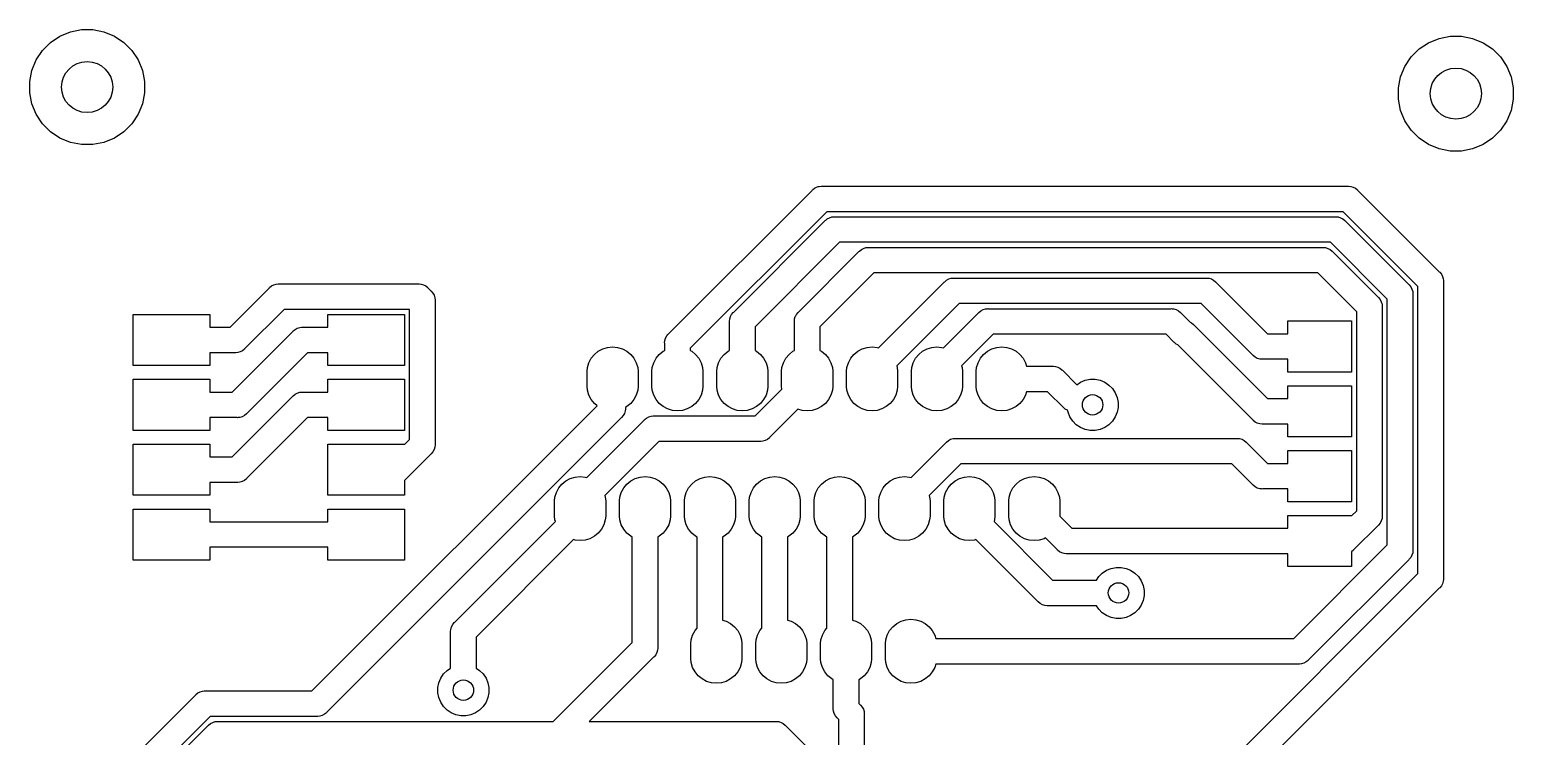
# Model space of a CAD drawing. Extents: x 80 to 139.2, y -92.2 to -19.8.
# Drawn here: x 81.1 to 139.2, y -47.5 to -19.8 of the extents above; entities that cross this region are included whole.
import ezdxf

# ---------------------------------------------------------------- set-up
doc = ezdxf.new("R2010")
doc.units = 0
doc.header["$MEASUREMENT"] = 0
doc.layers.add('BLACK', color=7, linetype='CONTINUOUS')

msp = doc.modelspace()

# ---------------------------------------------------------------- linework, layer by layer
at = {"layer": 'BLACK', "linetype": 'CONTINUOUS'}
for p, q in [((81.8777, -20.3503), (82.2462, -20.1041)), ((82.2462, -20.1041), (82.6557, -19.9345)), ((82.6557, -19.9345), (83.0904, -19.848)), ((83.0904, -19.848), (83.5336, -19.848)), ((83.5336, -19.848), (83.9683, -19.9345)), ((83.9683, -19.9345), (84.3778, -20.1041)), ((84.3778, -20.1041), (84.7463, -20.3503)), ((135.84, -20.3581), (136.25, -20.1885)), ((136.25, -20.1885), (136.684, -20.102)), ((136.684, -20.102), (137.128, -20.102)), ((137.128, -20.102), (137.562, -20.1885)), ((137.562, -20.1885), (137.972, -20.3581)), ((81.3181, -21.0322), (81.5643, -20.6637)), ((81.5643, -20.6637), (81.8777, -20.3503)), ((84.7463, -20.3503), (85.0597, -20.6637)), ((85.0597, -20.6637), (85.3059, -21.0322)), ((135.158, -20.9177), (135.472, -20.6043)), ((135.472, -20.6043), (135.84, -20.3581)), ((137.972, -20.3581), (138.34, -20.6043)), ((138.34, -20.6043), (138.654, -20.9177)), ((81.062, -21.8764), (81.1485, -21.4417)), ((81.1485, -21.4417), (81.3181, -21.0322)), ((85.3059, -21.0322), (85.4755, -21.4417)), ((85.4755, -21.4417), (85.562, -21.8764)), ((134.742, -21.6957), (134.912, -21.2862)), ((134.912, -21.2862), (135.158, -20.9177)), ((138.654, -20.9177), (138.9, -21.2862)), ((138.9, -21.2862), (139.07, -21.6957)), ((81.062, -22.3196), (81.062, -21.8764)), ((85.562, -21.8764), (85.562, -22.3196)), ((134.656, -22.1304), (134.742, -21.6957)), ((139.07, -21.6957), (139.156, -22.1304)), ((81.1485, -22.7543), (81.062, -22.3196)), ((85.562, -22.3196), (85.4755, -22.7543)), ((134.656, -22.5736), (134.656, -22.1304)), ((134.742, -23.0083), (134.656, -22.5736)), ((139.156, -22.5736), (139.07, -23.0083)), ((139.156, -22.1304), (139.156, -22.5736)), ((81.3181, -23.1638), (81.1485, -22.7543)), ((81.5643, -23.5323), (81.3181, -23.1638)), ((85.3059, -23.1638), (85.0597, -23.5323)), ((85.4755, -22.7543), (85.3059, -23.1638)), ((134.912, -23.4178), (134.742, -23.0083)), ((139.07, -23.0083), (138.9, -23.4178)), ((81.8777, -23.8457), (81.5643, -23.5323)), ((85.0597, -23.5323), (84.7463, -23.8457)), ((135.158, -23.7863), (134.912, -23.4178)), ((135.472, -24.0997), (135.158, -23.7863)), ((138.654, -23.7863), (138.34, -24.0997)), ((138.9, -23.4178), (138.654, -23.7863)), ((82.2462, -24.0919), (81.8777, -23.8457)), ((82.6557, -24.2615), (82.2462, -24.0919)), ((83.0904, -24.348), (82.6557, -24.2615)), ((83.5336, -24.348), (83.0904, -24.348)), ((83.9683, -24.2615), (83.5336, -24.348)), ((84.3778, -24.0919), (83.9683, -24.2615)), ((84.7463, -23.8457), (84.3778, -24.0919)), ((135.84, -24.3459), (135.472, -24.0997)), ((136.25, -24.5155), (135.84, -24.3459)), ((137.972, -24.3459), (137.562, -24.5155)), ((138.34, -24.0997), (137.972, -24.3459)), ((136.684, -24.602), (136.25, -24.5155)), ((137.128, -24.602), (136.684, -24.602)), ((137.562, -24.5155), (137.128, -24.602)), ((106.09, -31.75), (111.698, -26.1418)), ((111.698, -26.1418), (111.714, -26.1227)), ((111.714, -26.1227), (111.733, -26.107)), ((111.733, -26.107), (111.79, -26.0602)), ((111.733, -26.107), (111.733, -26.107)), ((111.79, -26.0602), (111.877, -26.0138)), ((111.877, -26.0138), (111.93, -25.9976)), ((111.877, -26.0138), (111.877, -26.0138)), ((111.93, -25.9976), (111.971, -25.9852)), ((111.971, -25.9852), (112.069, -25.9755)), ((112.069, -25.9755), (112.094, -25.978)), ((112.094, -25.978), (132.672, -25.978)), ((132.672, -25.978), (132.696, -25.9755)), ((132.696, -25.9755), (132.794, -25.9852)), ((132.794, -25.9852), (132.888, -26.0138)), ((132.888, -26.0138), (132.888, -26.0138)), ((132.888, -26.0138), (132.975, -26.0602)), ((132.975, -26.0602), (133.051, -26.1227)), ((133.051, -26.1227), (133.067, -26.1418)), ((133.067, -26.1418), (136.258, -29.333)), ((112.276, -26.978), (106.926, -32.328)), ((112.23, -27.3071), (112.287, -27.2602)), ((132.489, -26.978), (112.276, -26.978)), ((112.287, -27.2602), (112.374, -27.2138)), ((112.374, -27.2138), (112.468, -27.1852)), ((112.374, -27.2138), (112.374, -27.2138)), ((112.468, -27.1852), (112.541, -27.178)), ((112.541, -27.178), (112.566, -27.1756)), ((112.541, -27.178), (112.541, -27.178)), ((112.566, -27.1756), (112.591, -27.178)), ((112.591, -27.178), (132.174, -27.178)), ((132.174, -27.178), (132.199, -27.1756)), ((132.199, -27.1756), (132.297, -27.1852)), ((132.297, -27.1852), (132.391, -27.2138)), ((132.391, -27.2138), (132.391, -27.2138)), ((132.391, -27.2138), (132.478, -27.2602)), ((132.478, -27.2602), (132.554, -27.3227)), ((135.422, -29.911), (132.489, -26.978)), ((108.63, -30.9071), (112.195, -27.3418)), ((112.195, -27.3418), (112.211, -27.3227)), ((112.211, -27.3227), (112.23, -27.3071)), ((112.23, -27.3071), (112.23, -27.3071)), ((132.554, -27.3227), (132.57, -27.3418)), ((132.57, -27.3418), (135.058, -29.83)), ((112.773, -28.178), (109.466, -31.4851)), ((131.992, -28.178), (112.773, -28.178)), ((113.551, -28.5227), (113.627, -28.4602)), ((113.627, -28.4602), (113.714, -28.4138)), ((113.714, -28.4138), (113.808, -28.3852)), ((113.808, -28.3852), (113.881, -28.378)), ((113.881, -28.378), (113.906, -28.3756)), ((113.906, -28.3756), (113.931, -28.378)), ((113.931, -28.378), (131.677, -28.378)), ((131.677, -28.378), (131.702, -28.3756)), ((131.702, -28.3756), (131.727, -28.378)), ((131.727, -28.378), (131.8, -28.3852)), ((131.8, -28.3852), (131.894, -28.4138)), ((131.894, -28.4138), (131.981, -28.4602)), ((131.981, -28.4602), (132.057, -28.5227)), ((134.222, -30.408), (131.992, -28.178)), ((111.17, -30.9071), (113.535, -28.5418)), ((113.535, -28.5418), (113.551, -28.5227)), ((132.057, -28.5227), (132.073, -28.5418)), ((132.073, -28.5418), (133.858, -30.3271)), ((114.113, -29.378), (112.006, -31.4851)), ((131.495, -29.378), (114.113, -29.378)), ((116.967, -29.6602), (117.054, -29.6138)), ((117.054, -29.6138), (117.148, -29.5852)), ((117.148, -29.5852), (117.221, -29.578)), ((117.221, -29.578), (117.246, -29.5756)), ((117.246, -29.5756), (117.271, -29.578)), ((117.271, -29.578), (127.117, -29.578)), ((127.117, -29.578), (127.142, -29.5756)), ((127.142, -29.5756), (127.167, -29.578)), ((127.167, -29.578), (127.24, -29.5852)), ((127.24, -29.5852), (127.334, -29.6138)), ((127.334, -29.6138), (127.421, -29.6602)), ((133.022, -30.9051), (131.495, -29.378)), ((136.258, -29.333), (136.277, -29.3486)), ((136.277, -29.3486), (136.34, -29.4247)), ((136.34, -29.4247), (136.386, -29.5116)), ((136.386, -29.5116), (136.415, -29.6059)), ((136.415, -29.6059), (136.42, -29.6602)), ((88.9069, -31.504), (90.4431, -29.9678)), ((90.4431, -29.9678), (90.4587, -29.9487)), ((90.4587, -29.9487), (90.5349, -29.8863)), ((90.5349, -29.8863), (90.6217, -29.8398)), ((90.6217, -29.8398), (90.716, -29.8112)), ((90.716, -29.8112), (90.7894, -29.804)), ((90.7894, -29.804), (90.7895, -29.804)), ((90.7895, -29.804), (90.814, -29.8016)), ((90.814, -29.8016), (90.8385, -29.804)), ((90.8385, -29.804), (96.2694, -29.804)), ((96.2694, -29.804), (96.294, -29.8016)), ((96.294, -29.8016), (96.3186, -29.804)), ((96.3186, -29.804), (96.392, -29.8112)), ((96.392, -29.8112), (96.4863, -29.8398)), ((96.4863, -29.8398), (96.5731, -29.8863)), ((96.5731, -29.8863), (96.6493, -29.9487)), ((96.6493, -29.9487), (96.6649, -29.9678)), ((96.6649, -29.9678), (96.7702, -30.0731)), ((96.7702, -30.0731), (96.7893, -30.0887)), ((96.7893, -30.0887), (96.8517, -30.1649)), ((96.8517, -30.1649), (96.8982, -30.2517)), ((114.305, -32.3116), (116.875, -29.7418)), ((116.875, -29.7418), (116.891, -29.7227)), ((116.891, -29.7227), (116.967, -29.6602)), ((127.421, -29.6602), (127.497, -29.7227)), ((127.497, -29.7227), (127.513, -29.7418)), ((127.513, -29.7418), (129.529, -31.758)), ((135.058, -29.83), (135.077, -29.8457)), ((135.077, -29.8457), (135.14, -29.9218)), ((135.14, -29.9218), (135.186, -30.0087)), ((135.186, -30.0087), (135.215, -30.1029)), ((135.215, -30.1029), (135.221, -30.1681)), ((135.221, -30.1681), (135.224, -30.2009)), ((135.224, -30.2009), (135.222, -30.2255)), ((135.422, -41.1509), (135.422, -29.911)), ((136.42, -29.6602), (136.424, -29.7039)), ((136.424, -29.7039), (136.422, -29.7284)), ((136.422, -29.7284), (136.422, -41.3334)), ((96.8982, -30.2517), (96.914, -30.304)), ((96.914, -30.304), (96.9268, -30.346)), ((96.9268, -30.346), (96.9364, -30.444)), ((96.9364, -30.444), (96.934, -30.4686)), ((96.934, -30.4686), (96.934, -36.0794)), ((117.453, -30.578), (115.012, -33.0188)), ((126.935, -30.578), (117.453, -30.578)), ((118.394, -30.8138), (118.488, -30.7852)), ((118.488, -30.7852), (118.561, -30.778)), ((118.561, -30.778), (118.586, -30.7756)), ((118.561, -30.778), (118.561, -30.778)), ((118.586, -30.7756), (118.611, -30.778)), ((118.611, -30.778), (125.741, -30.778)), ((125.741, -30.778), (125.766, -30.7756)), ((125.766, -30.7756), (125.791, -30.778)), ((125.791, -30.778), (125.864, -30.7852)), ((125.864, -30.7852), (125.958, -30.8138)), ((128.951, -32.5942), (126.935, -30.578)), ((133.858, -30.3271), (133.877, -30.3427)), ((133.877, -30.3427), (133.94, -30.4189)), ((133.94, -30.4189), (133.986, -30.5057)), ((133.986, -30.5057), (134.008, -30.578)), ((134.008, -30.578), (134.015, -30.6)), ((134.015, -30.6), (134.024, -30.698)), ((134.024, -30.698), (134.022, -30.7226)), ((134.022, -30.7226), (134.022, -38.8734)), ((134.222, -40.0309), (134.222, -30.408)), ((135.222, -30.2255), (135.222, -40.2134)), ((85.114, -33.004), (85.114, -31.004)), ((85.114, -31.004), (88.114, -31.004)), ((88.114, -31.004), (88.114, -31.504)), ((91.0211, -30.804), (89.4849, -32.3402)), ((95.934, -30.804), (91.0211, -30.804)), ((92.734, -31.504), (92.734, -31.004)), ((92.734, -31.004), (95.734, -31.004)), ((95.734, -31.004), (95.734, -33.004)), ((95.934, -35.8969), (95.934, -30.804)), ((108.464, -31.278), (108.473, -31.18)), ((108.466, -31.3026), (108.464, -31.278)), ((108.466, -32.4114), (108.466, -31.3026)), ((108.473, -31.18), (108.502, -31.0857)), ((108.502, -31.0857), (108.519, -31.0533)), ((108.519, -31.0533), (108.548, -30.9989)), ((108.548, -30.9989), (108.611, -30.9227)), ((108.611, -30.9227), (108.63, -30.9071)), ((111.004, -31.278), (111.013, -31.18)), ((111.006, -31.3026), (111.004, -31.278)), ((111.006, -32.4114), (111.006, -31.3026)), ((111.013, -31.18), (111.042, -31.0857)), ((111.042, -31.0857), (111.059, -31.0533)), ((111.059, -31.0533), (111.088, -30.9989)), ((111.088, -30.9989), (111.151, -30.9227)), ((111.151, -30.9227), (111.17, -30.9071)), ((116.845, -32.3116), (118.215, -30.9418)), ((118.215, -30.9418), (118.231, -30.9227)), ((118.231, -30.9227), (118.307, -30.8603)), ((118.307, -30.8603), (118.394, -30.8138)), ((125.958, -30.8138), (126.045, -30.8603)), ((126.045, -30.8603), (126.121, -30.9227)), ((126.121, -30.9227), (126.137, -30.9418)), ((126.137, -30.9418), (126.498, -31.3027)), ((126.498, -31.3027), (126.553, -31.3323)), ((126.553, -31.3323), (126.629, -31.3947)), ((130.322, -31.758), (130.322, -31.258)), ((130.322, -31.258), (132.822, -31.258)), ((132.822, -31.258), (132.822, -33.258)), ((133.022, -38.6909), (133.022, -30.9051)), ((88.114, -31.504), (88.9069, -31.504)), ((88.9869, -34.044), (91.3631, -31.6678)), ((91.3631, -31.6678), (91.3787, -31.6487)), ((91.3787, -31.6487), (91.4549, -31.5863)), ((91.4549, -31.5863), (91.5417, -31.5398)), ((91.5417, -31.5398), (91.636, -31.5112)), ((91.636, -31.5112), (91.7094, -31.504)), ((91.7094, -31.504), (91.734, -31.5016)), ((91.7094, -31.504), (91.7094, -31.504)), ((91.734, -31.5016), (91.7585, -31.504)), ((91.7585, -31.504), (92.734, -31.504)), ((105.933, -32.0229), (105.962, -31.9287)), ((105.962, -31.9287), (106.008, -31.8418)), ((106.008, -31.8418), (106.048, -31.7938)), ((106.048, -31.7938), (106.071, -31.7657)), ((106.071, -31.7657), (106.09, -31.75)), ((109.466, -31.4851), (109.466, -32.4114)), ((112.006, -31.4851), (112.006, -32.4114)), ((118.793, -31.778), (117.552, -33.0188)), ((125.559, -31.778), (118.793, -31.778)), ((125.867, -32.0862), (125.559, -31.778)), ((126.629, -31.3947), (126.645, -31.4138)), ((126.645, -31.4138), (129.529, -34.298)), ((129.529, -31.758), (130.322, -31.758)), ((89.0894, -32.504), (88.114, -32.504)), ((88.114, -32.504), (88.114, -33.004)), ((89.114, -32.5064), (89.0894, -32.504)), ((89.1386, -32.504), (89.114, -32.5064)), ((89.212, -32.4968), (89.1386, -32.504)), ((89.3063, -32.4682), (89.212, -32.4968)), ((89.3931, -32.4217), (89.3063, -32.4682)), ((89.4693, -32.3593), (89.3931, -32.4217)), ((89.4849, -32.3402), (89.4693, -32.3593)), ((91.9411, -32.504), (89.5649, -34.8802)), ((92.734, -32.504), (91.9411, -32.504)), ((92.734, -33.004), (92.734, -32.504)), ((103.175, -32.5675), (103.328, -32.4425)), ((103.328, -32.4425), (103.501, -32.3497)), ((103.501, -32.3497), (103.69, -32.2925)), ((103.69, -32.2925), (103.886, -32.2732)), ((103.886, -32.2732), (104.082, -32.2925)), ((104.082, -32.2925), (104.271, -32.3497)), ((104.271, -32.3497), (104.444, -32.4425)), ((104.444, -32.4425), (104.597, -32.5675)), ((105.715, -32.5675), (105.868, -32.4425)), ((105.868, -32.4425), (105.926, -32.4114)), ((105.924, -32.1209), (105.933, -32.0229)), ((105.926, -32.1455), (105.924, -32.1209)), ((105.926, -32.4114), (105.926, -32.1455)), ((106.926, -32.328), (106.926, -32.4114)), ((106.926, -32.4114), (106.984, -32.4425)), ((106.984, -32.4425), (107.137, -32.5675)), ((108.255, -32.5675), (108.408, -32.4425)), ((108.408, -32.4425), (108.466, -32.4114)), ((109.466, -32.4114), (109.524, -32.4425)), ((109.524, -32.4425), (109.677, -32.5675)), ((110.795, -32.5675), (110.948, -32.4425)), ((110.948, -32.4425), (111.006, -32.4114)), ((112.006, -32.4114), (112.064, -32.4425)), ((112.064, -32.4425), (112.217, -32.5675)), ((113.335, -32.5675), (113.488, -32.4425)), ((113.488, -32.4425), (113.661, -32.3497)), ((113.661, -32.3497), (113.85, -32.2925)), ((113.85, -32.2925), (114.046, -32.2732)), ((114.046, -32.2732), (114.242, -32.2925)), ((114.242, -32.2925), (114.305, -32.3116)), ((115.875, -32.5675), (116.028, -32.4425)), ((116.028, -32.4425), (116.201, -32.3497)), ((116.201, -32.3497), (116.39, -32.2925)), ((116.39, -32.2925), (116.586, -32.2732)), ((116.586, -32.2732), (116.782, -32.2925)), ((116.782, -32.2925), (116.845, -32.3116)), ((118.415, -32.5675), (118.568, -32.4425)), ((118.568, -32.4425), (118.741, -32.3497)), ((118.741, -32.3497), (118.93, -32.2925)), ((118.93, -32.2925), (119.126, -32.2732)), ((119.126, -32.2732), (119.322, -32.2925)), ((119.322, -32.2925), (119.511, -32.3497)), ((119.511, -32.3497), (119.684, -32.4425)), ((119.684, -32.4425), (119.837, -32.5675)), ((125.883, -32.1053), (125.867, -32.0862)), ((125.959, -32.1677), (125.883, -32.1053)), ((126.014, -32.1973), (125.959, -32.1677)), ((128.951, -35.1342), (126.014, -32.1973)), ((88.114, -33.004), (85.114, -33.004)), ((95.734, -33.004), (92.734, -33.004)), ((102.886, -33.2289), (102.9, -33.082)), ((102.9, -33.082), (102.958, -32.8935)), ((102.958, -32.8935), (103.051, -32.7197)), ((103.051, -32.7197), (103.175, -32.5675)), ((104.597, -32.5675), (104.721, -32.7197)), ((104.721, -32.7197), (104.814, -32.8935)), ((104.814, -32.8935), (104.872, -33.082)), ((104.872, -33.082), (104.886, -33.2289)), ((105.426, -33.2289), (105.44, -33.082)), ((105.44, -33.082), (105.498, -32.8935)), ((105.498, -32.8935), (105.591, -32.7197)), ((105.591, -32.7197), (105.715, -32.5675)), ((107.137, -32.5675), (107.261, -32.7197)), ((107.261, -32.7197), (107.354, -32.8935)), ((107.354, -32.8935), (107.412, -33.082)), ((107.412, -33.082), (107.426, -33.2289)), ((107.966, -33.2289), (107.98, -33.082)), ((107.98, -33.082), (108.038, -32.8935)), ((108.038, -32.8935), (108.131, -32.7197)), ((108.131, -32.7197), (108.255, -32.5675)), ((109.677, -32.5675), (109.801, -32.7197)), ((109.801, -32.7197), (109.894, -32.8935)), ((109.894, -32.8935), (109.952, -33.082)), ((109.952, -33.082), (109.966, -33.2289)), ((110.506, -33.2289), (110.52, -33.082)), ((110.52, -33.082), (110.578, -32.8935)), ((110.578, -32.8935), (110.671, -32.7197)), ((110.671, -32.7197), (110.795, -32.5675)), ((112.217, -32.5675), (112.341, -32.7197)), ((112.341, -32.7197), (112.434, -32.8935)), ((112.434, -32.8935), (112.492, -33.082)), ((112.492, -33.082), (112.506, -33.2289)), ((113.046, -33.2289), (113.06, -33.082)), ((113.06, -33.082), (113.118, -32.8935)), ((113.118, -32.8935), (113.211, -32.7197)), ((113.211, -32.7197), (113.335, -32.5675)), ((115.012, -33.0188), (115.032, -33.082)), ((115.032, -33.082), (115.046, -33.2289)), ((115.586, -33.2289), (115.6, -33.082)), ((115.6, -33.082), (115.658, -32.8935)), ((115.658, -32.8935), (115.751, -32.7197)), ((115.751, -32.7197), (115.875, -32.5675)), ((117.552, -33.0188), (117.572, -33.082)), ((117.572, -33.082), (117.586, -33.2289)), ((118.126, -33.2289), (118.14, -33.082)), ((118.14, -33.082), (118.198, -32.8935)), ((118.198, -32.8935), (118.291, -32.7197)), ((118.291, -32.7197), (118.415, -32.5675)), ((119.837, -32.5675), (119.961, -32.7197)), ((119.961, -32.7197), (120.054, -32.8935)), ((120.054, -32.8935), (120.095, -33.028)), ((120.095, -33.028), (121.101, -33.028)), ((121.101, -33.028), (121.126, -33.0256)), ((121.126, -33.0256), (121.151, -33.028)), ((121.151, -33.028), (121.224, -33.0352)), ((121.224, -33.0352), (121.318, -33.0638)), ((121.318, -33.0638), (121.405, -33.1103)), ((121.405, -33.1103), (121.481, -33.1727)), ((128.967, -32.6133), (128.951, -32.5942)), ((129.043, -32.6757), (128.967, -32.6133)), ((129.13, -32.7222), (129.043, -32.6757)), ((129.224, -32.7508), (129.13, -32.7222)), ((129.322, -32.7604), (129.224, -32.7508)), ((129.347, -32.758), (129.322, -32.7604)), ((130.322, -32.758), (129.347, -32.758)), ((130.322, -33.258), (130.322, -32.758)), ((85.114, -35.544), (85.114, -33.544)), ((85.114, -33.544), (88.114, -33.544)), ((88.114, -33.544), (88.114, -34.044)), ((92.734, -34.044), (92.734, -33.544)), ((92.734, -33.544), (95.734, -33.544)), ((95.734, -33.544), (95.734, -35.544)), ((102.886, -33.8271), (102.886, -33.2289)), ((104.886, -33.2289), (104.886, -33.8271)), ((105.426, -33.8271), (105.426, -33.2289)), ((107.426, -33.2289), (107.426, -33.8271)), ((107.966, -33.8271), (107.966, -33.2289)), ((109.966, -33.2289), (109.966, -33.8271)), ((110.506, -33.8271), (110.506, -33.2289)), ((112.506, -33.2289), (112.506, -33.8271)), ((113.046, -33.8271), (113.046, -33.2289)), ((115.046, -33.2289), (115.046, -33.8271)), ((115.586, -33.8271), (115.586, -33.2289)), ((117.586, -33.2289), (117.586, -33.8271)), ((118.126, -33.8271), (118.126, -33.2289)), ((121.481, -33.1727), (121.497, -33.1918)), ((121.497, -33.1918), (122.061, -33.7561)), ((122.061, -33.7561), (122.208, -33.6578)), ((122.208, -33.6578), (122.39, -33.5824)), ((122.39, -33.5824), (122.584, -33.544)), ((122.584, -33.544), (122.78, -33.544)), ((122.78, -33.544), (122.974, -33.5824)), ((122.974, -33.5824), (123.156, -33.6578)), ((123.156, -33.6578), (123.319, -33.7672)), ((132.822, -33.258), (130.322, -33.258)), ((88.114, -34.044), (88.9869, -34.044)), ((88.9869, -36.584), (91.3631, -34.2078)), ((91.3631, -34.2078), (91.3787, -34.1887)), ((91.3787, -34.1887), (91.4549, -34.1263)), ((91.4549, -34.1263), (91.5417, -34.0798)), ((91.5417, -34.0798), (91.636, -34.0512)), ((91.636, -34.0512), (91.7094, -34.044)), ((91.7094, -34.044), (91.734, -34.0416)), ((91.7094, -34.044), (91.7094, -34.044)), ((91.734, -34.0416), (91.7585, -34.044)), ((91.7585, -34.044), (92.734, -34.044)), ((102.9, -33.974), (102.886, -33.8271)), ((102.958, -34.1625), (102.9, -33.974)), ((103.051, -34.3363), (102.958, -34.1625)), ((104.814, -34.1625), (104.721, -34.3363)), ((104.872, -33.974), (104.814, -34.1625)), ((104.886, -33.8271), (104.872, -33.974)), ((105.44, -33.974), (105.426, -33.8271)), ((105.498, -34.1625), (105.44, -33.974)), ((105.591, -34.3363), (105.498, -34.1625)), ((107.354, -34.1625), (107.261, -34.3363)), ((107.412, -33.974), (107.354, -34.1625)), ((107.426, -33.8271), (107.412, -33.974)), ((107.98, -33.974), (107.966, -33.8271)), ((108.038, -34.1625), (107.98, -33.974)), ((108.131, -34.3363), (108.038, -34.1625)), ((109.463, -34.978), (110.516, -33.9254)), ((109.894, -34.1625), (109.801, -34.3363)), ((109.952, -33.974), (109.894, -34.1625)), ((109.966, -33.8271), (109.952, -33.974)), ((110.516, -33.9254), (110.506, -33.8271)), ((112.434, -34.1625), (112.341, -34.3363)), ((112.492, -33.974), (112.434, -34.1625)), ((112.506, -33.8271), (112.492, -33.974)), ((113.06, -33.974), (113.046, -33.8271)), ((113.118, -34.1625), (113.06, -33.974)), ((113.211, -34.3363), (113.118, -34.1625)), ((114.974, -34.1625), (114.881, -34.3363)), ((115.032, -33.974), (114.974, -34.1625)), ((115.046, -33.8271), (115.032, -33.974)), ((115.6, -33.974), (115.586, -33.8271)), ((115.658, -34.1625), (115.6, -33.974)), ((115.751, -34.3363), (115.658, -34.1625)), ((117.514, -34.1625), (117.421, -34.3363)), ((117.572, -33.974), (117.514, -34.1625)), ((117.586, -33.8271), (117.572, -33.974)), ((118.14, -33.974), (118.126, -33.8271)), ((118.198, -34.1625), (118.14, -33.974)), ((118.291, -34.3363), (118.198, -34.1625)), ((120.054, -34.1625), (119.961, -34.3363)), ((120.095, -34.028), (120.054, -34.1625)), ((120.919, -34.028), (120.095, -34.028)), ((121.552, -34.6609), (120.919, -34.028)), ((123.319, -33.7672), (123.459, -33.9065)), ((123.459, -33.9065), (123.568, -34.0703)), ((123.568, -34.0703), (123.644, -34.2523)), ((123.644, -34.2523), (123.682, -34.4455)), ((130.322, -34.298), (130.322, -33.798)), ((130.322, -33.798), (132.822, -33.798)), ((132.822, -33.798), (132.822, -35.798)), ((92.1167, -45.746), (103.285, -34.5781)), ((103.175, -34.4885), (103.051, -34.3363)), ((103.285, -34.5781), (103.175, -34.4885)), ((104.379, -34.7818), (104.35, -34.8761)), ((104.386, -34.7084), (104.379, -34.7818)), ((104.444, -34.6135), (104.386, -34.6446)), ((104.386, -34.6446), (104.386, -34.6593)), ((104.386, -34.6593), (104.388, -34.6838)), ((104.388, -34.6838), (104.386, -34.7084)), ((104.597, -34.4885), (104.444, -34.6135)), ((104.721, -34.3363), (104.597, -34.4885)), ((105.715, -34.4885), (105.591, -34.3363)), ((105.868, -34.6135), (105.715, -34.4885)), ((106.041, -34.7063), (105.868, -34.6135)), ((106.23, -34.7635), (106.041, -34.7063)), ((106.426, -34.7828), (106.23, -34.7635)), ((106.622, -34.7635), (106.426, -34.7828)), ((106.811, -34.7063), (106.622, -34.7635)), ((106.984, -34.6135), (106.811, -34.7063)), ((107.137, -34.4885), (106.984, -34.6135)), ((107.261, -34.3363), (107.137, -34.4885)), ((108.255, -34.4885), (108.131, -34.3363)), ((108.408, -34.6135), (108.255, -34.4885)), ((108.581, -34.7063), (108.408, -34.6135)), ((108.77, -34.7635), (108.581, -34.7063)), ((108.966, -34.7828), (108.77, -34.7635)), ((109.162, -34.7635), (108.966, -34.7828)), ((109.351, -34.7063), (109.162, -34.7635)), ((109.524, -34.6135), (109.351, -34.7063)), ((109.677, -34.4885), (109.524, -34.6135)), ((109.801, -34.3363), (109.677, -34.4885)), ((111.143, -34.7127), (110.041, -35.8142)), ((111.31, -34.7635), (111.143, -34.7127)), ((111.506, -34.7828), (111.31, -34.7635)), ((111.702, -34.7635), (111.506, -34.7828)), ((111.891, -34.7063), (111.702, -34.7635)), ((112.064, -34.6135), (111.891, -34.7063)), ((112.217, -34.4885), (112.064, -34.6135)), ((112.341, -34.3363), (112.217, -34.4885)), ((113.335, -34.4885), (113.211, -34.3363)), ((113.488, -34.6135), (113.335, -34.4885)), ((113.661, -34.7063), (113.488, -34.6135)), ((113.85, -34.7635), (113.661, -34.7063)), ((114.046, -34.7828), (113.85, -34.7635)), ((114.242, -34.7635), (114.046, -34.7828)), ((114.431, -34.7063), (114.242, -34.7635)), ((114.604, -34.6135), (114.431, -34.7063)), ((114.757, -34.4885), (114.604, -34.6135)), ((114.881, -34.3363), (114.757, -34.4885)), ((115.875, -34.4885), (115.751, -34.3363)), ((116.028, -34.6135), (115.875, -34.4885)), ((116.201, -34.7063), (116.028, -34.6135)), ((116.39, -34.7635), (116.201, -34.7063)), ((116.586, -34.7828), (116.39, -34.7635)), ((116.782, -34.7635), (116.586, -34.7828)), ((116.971, -34.7063), (116.782, -34.7635)), ((117.144, -34.6135), (116.971, -34.7063)), ((117.297, -34.4885), (117.144, -34.6135)), ((117.421, -34.3363), (117.297, -34.4885)), ((118.415, -34.4885), (118.291, -34.3363)), ((118.568, -34.6135), (118.415, -34.4885)), ((118.741, -34.7063), (118.568, -34.6135)), ((118.93, -34.7635), (118.741, -34.7063)), ((119.126, -34.7828), (118.93, -34.7635)), ((119.322, -34.7635), (119.126, -34.7828)), ((119.511, -34.7063), (119.322, -34.7635)), ((119.684, -34.6135), (119.511, -34.7063)), ((119.837, -34.4885), (119.684, -34.6135)), ((119.961, -34.3363), (119.837, -34.4885)), ((121.609, -34.7077), (121.552, -34.6609)), ((121.696, -34.7542), (121.609, -34.7077)), ((121.705, -34.7569), (121.696, -34.7542)), ((121.72, -34.8357), (121.705, -34.7569)), ((121.796, -35.0177), (121.72, -34.8357)), ((123.644, -34.8357), (123.568, -35.0177)), ((123.682, -34.6425), (123.644, -34.8357)), ((123.682, -34.4455), (123.682, -34.6425)), ((129.529, -34.298), (130.322, -34.298)), ((89.1694, -35.044), (88.114, -35.044)), ((88.114, -35.044), (88.114, -35.544)), ((89.194, -35.0464), (89.1694, -35.044)), ((89.2186, -35.044), (89.194, -35.0464)), ((89.292, -35.0368), (89.2186, -35.044)), ((89.3863, -35.0082), (89.292, -35.0368)), ((89.4731, -34.9617), (89.3863, -35.0082)), ((89.5493, -34.8993), (89.4731, -34.9617)), ((89.5649, -34.8802), (89.5493, -34.8993)), ((91.9411, -35.044), (89.5649, -37.4202)), ((92.734, -35.044), (91.9411, -35.044)), ((104.222, -35.0547), (92.6948, -46.5822)), ((92.734, -35.544), (92.734, -35.044)), ((102.875, -37.3916), (105.125, -35.1418)), ((104.241, -35.0391), (104.222, -35.0547)), ((104.304, -34.963), (104.241, -35.0391)), ((104.35, -34.8761), (104.304, -34.963)), ((105.125, -35.1418), (105.141, -35.1227)), ((105.141, -35.1227), (105.217, -35.0603)), ((105.217, -35.0603), (105.304, -35.0138)), ((105.304, -35.0138), (105.398, -34.9852)), ((105.398, -34.9852), (105.471, -34.978)), ((105.471, -34.978), (105.496, -34.9756)), ((105.496, -34.9756), (105.521, -34.978)), ((105.521, -34.978), (109.463, -34.978)), ((121.905, -35.1815), (121.796, -35.0177)), ((122.045, -35.3208), (121.905, -35.1815)), ((122.208, -35.4302), (122.045, -35.3208)), ((122.39, -35.5056), (122.208, -35.4302)), ((123.156, -35.4302), (122.974, -35.5056)), ((123.319, -35.3208), (123.156, -35.4302)), ((123.459, -35.1815), (123.319, -35.3208)), ((123.568, -35.0177), (123.459, -35.1815)), ((128.967, -35.1533), (128.951, -35.1342)), ((129.043, -35.2157), (128.967, -35.1533)), ((129.13, -35.2622), (129.043, -35.2157)), ((129.224, -35.2908), (129.13, -35.2622)), ((129.322, -35.3004), (129.224, -35.2908)), ((129.347, -35.298), (129.322, -35.3004)), ((130.322, -35.298), (129.347, -35.298)), ((130.322, -35.798), (130.322, -35.298)), ((88.114, -35.544), (85.114, -35.544)), ((95.734, -35.544), (92.734, -35.544)), ((95.734, -36.0969), (95.934, -35.8969)), ((105.703, -35.978), (103.582, -38.0988)), ((109.646, -35.978), (105.703, -35.978)), ((109.67, -35.9804), (109.646, -35.978)), ((109.695, -35.978), (109.67, -35.9804)), ((109.768, -35.9708), (109.695, -35.978)), ((109.862, -35.9422), (109.768, -35.9708)), ((109.949, -35.8958), (109.862, -35.9422)), ((110.025, -35.8333), (109.949, -35.8958)), ((110.041, -35.8142), (110.025, -35.8333)), ((116.945, -36.0218), (116.961, -36.0027)), ((116.961, -36.0027), (117.037, -35.9403)), ((117.037, -35.9403), (117.124, -35.8938)), ((117.124, -35.8938), (117.218, -35.8652)), ((117.218, -35.8652), (117.291, -35.858)), ((117.291, -35.858), (117.316, -35.8556)), ((117.291, -35.858), (117.291, -35.858)), ((117.316, -35.8556), (117.341, -35.858)), ((117.341, -35.858), (128.317, -35.858)), ((122.584, -35.544), (122.39, -35.5056)), ((122.78, -35.544), (122.584, -35.544)), ((122.974, -35.5056), (122.78, -35.544)), ((128.317, -35.858), (128.342, -35.8556)), ((128.342, -35.8556), (128.367, -35.858)), ((128.367, -35.858), (128.44, -35.8652)), ((128.44, -35.8652), (128.534, -35.8938)), ((128.534, -35.8938), (128.621, -35.9403)), ((128.621, -35.9403), (128.697, -36.0027)), ((128.697, -36.0027), (128.713, -36.0218)), ((132.822, -35.798), (130.322, -35.798)), ((85.114, -38.084), (85.114, -36.084)), ((85.114, -36.084), (88.114, -36.084)), ((88.114, -36.084), (88.114, -36.584)), ((88.114, -36.584), (88.9869, -36.584)), ((92.734, -38.084), (92.734, -36.084)), ((92.734, -36.084), (95.734, -36.084)), ((95.734, -36.084), (95.734, -36.0969)), ((96.7702, -36.4749), (95.8249, -37.4202)), ((96.7893, -36.4593), (96.7702, -36.4749)), ((96.8517, -36.3831), (96.7893, -36.4593)), ((96.8982, -36.2963), (96.8517, -36.3831)), ((96.9268, -36.202), (96.8982, -36.2963)), ((96.934, -36.1286), (96.9268, -36.202)), ((96.934, -36.0794), (96.9364, -36.104)), ((96.9364, -36.104), (96.934, -36.1286)), ((96.934, -36.1286), (96.934, -36.1286)), ((115.575, -37.3916), (116.945, -36.0218)), ((128.713, -36.0218), (129.529, -36.838)), ((130.322, -36.838), (130.322, -36.338)), ((130.322, -36.338), (132.822, -36.338)), ((132.822, -36.338), (132.822, -38.338)), ((117.523, -36.858), (116.282, -38.0988)), ((128.135, -36.858), (117.523, -36.858)), ((128.951, -37.6742), (128.135, -36.858)), ((129.529, -36.838), (130.322, -36.838)), ((89.1694, -37.584), (88.114, -37.584)), ((88.114, -37.584), (88.114, -38.084)), ((89.194, -37.5864), (89.1694, -37.584)), ((89.2186, -37.584), (89.194, -37.5864)), ((89.292, -37.5768), (89.2186, -37.584)), ((89.3863, -37.5482), (89.292, -37.5768)), ((89.4731, -37.5017), (89.3863, -37.5482)), ((89.5493, -37.4393), (89.4731, -37.5017)), ((89.5649, -37.4202), (89.5493, -37.4393)), ((95.8093, -37.4393), (95.734, -37.501)), ((95.734, -37.501), (95.734, -38.084)), ((95.8249, -37.4202), (95.8093, -37.4393)), ((101.781, -37.7997), (101.905, -37.6475)), ((101.905, -37.6475), (102.058, -37.5225)), ((102.058, -37.5225), (102.231, -37.4297)), ((102.231, -37.4297), (102.42, -37.3725)), ((102.42, -37.3725), (102.616, -37.3532)), ((102.616, -37.3532), (102.812, -37.3725)), ((102.812, -37.3725), (102.875, -37.3916)), ((104.321, -37.7997), (104.445, -37.6475)), ((104.445, -37.6475), (104.598, -37.5225)), ((104.598, -37.5225), (104.771, -37.4297)), ((104.771, -37.4297), (104.96, -37.3725)), ((104.96, -37.3725), (105.156, -37.3532)), ((105.156, -37.3532), (105.352, -37.3725)), ((105.352, -37.3725), (105.541, -37.4297)), ((105.541, -37.4297), (105.714, -37.5225)), ((105.714, -37.5225), (105.867, -37.6475)), ((105.867, -37.6475), (105.991, -37.7997)), ((106.861, -37.7997), (106.985, -37.6475)), ((106.985, -37.6475), (107.138, -37.5225)), ((107.138, -37.5225), (107.311, -37.4297)), ((107.311, -37.4297), (107.5, -37.3725)), ((107.5, -37.3725), (107.696, -37.3532)), ((107.696, -37.3532), (107.892, -37.3725)), ((107.892, -37.3725), (108.081, -37.4297)), ((108.081, -37.4297), (108.254, -37.5225)), ((108.254, -37.5225), (108.407, -37.6475)), ((108.407, -37.6475), (108.531, -37.7997)), ((109.401, -37.7997), (109.525, -37.6475)), ((109.525, -37.6475), (109.678, -37.5225)), ((109.678, -37.5225), (109.851, -37.4297)), ((109.851, -37.4297), (110.04, -37.3725)), ((110.04, -37.3725), (110.236, -37.3532)), ((110.236, -37.3532), (110.432, -37.3725)), ((110.432, -37.3725), (110.621, -37.4297)), ((110.621, -37.4297), (110.794, -37.5225)), ((110.794, -37.5225), (110.947, -37.6475)), ((110.947, -37.6475), (111.071, -37.7997)), ((111.941, -37.7997), (112.065, -37.6475)), ((112.065, -37.6475), (112.218, -37.5225)), ((112.218, -37.5225), (112.391, -37.4297)), ((112.391, -37.4297), (112.58, -37.3725)), ((112.58, -37.3725), (112.776, -37.3532)), ((112.776, -37.3532), (112.972, -37.3725)), ((112.972, -37.3725), (113.161, -37.4297)), ((113.161, -37.4297), (113.334, -37.5225)), ((113.334, -37.5225), (113.487, -37.6475)), ((113.487, -37.6475), (113.611, -37.7997)), ((114.481, -37.7997), (114.605, -37.6475)), ((114.605, -37.6475), (114.758, -37.5225)), ((114.758, -37.5225), (114.931, -37.4297)), ((114.931, -37.4297), (115.12, -37.3725)), ((115.12, -37.3725), (115.316, -37.3532)), ((115.316, -37.3532), (115.512, -37.3725)), ((115.512, -37.3725), (115.575, -37.3916)), ((117.021, -37.7997), (117.145, -37.6475)), ((117.145, -37.6475), (117.298, -37.5225)), ((117.298, -37.5225), (117.471, -37.4297)), ((117.471, -37.4297), (117.66, -37.3725)), ((117.66, -37.3725), (117.856, -37.3532)), ((117.856, -37.3532), (118.052, -37.3725)), ((118.052, -37.3725), (118.241, -37.4297)), ((118.241, -37.4297), (118.414, -37.5225)), ((118.414, -37.5225), (118.567, -37.6475)), ((118.567, -37.6475), (118.691, -37.7997)), ((119.561, -37.7997), (119.685, -37.6475)), ((119.685, -37.6475), (119.838, -37.5225)), ((119.838, -37.5225), (120.011, -37.4297)), ((120.011, -37.4297), (120.2, -37.3725)), ((120.2, -37.3725), (120.396, -37.3532)), ((120.396, -37.3532), (120.592, -37.3725)), ((120.592, -37.3725), (120.781, -37.4297)), ((120.781, -37.4297), (120.954, -37.5225)), ((120.954, -37.5225), (121.107, -37.6475)), ((121.107, -37.6475), (121.231, -37.7997)), ((128.967, -37.6933), (128.951, -37.6742)), ((129.043, -37.7557), (128.967, -37.6933)), ((129.13, -37.8022), (129.043, -37.7557)), ((88.114, -38.084), (85.114, -38.084)), ((95.734, -38.084), (92.734, -38.084)), ((101.616, -38.3089), (101.63, -38.162)), ((101.616, -38.9071), (101.616, -38.3089)), ((101.63, -38.162), (101.688, -37.9735)), ((101.688, -37.9735), (101.781, -37.7997)), ((103.582, -38.0988), (103.602, -38.162)), ((103.602, -38.162), (103.616, -38.3089)), ((103.616, -38.3089), (103.616, -38.9071)), ((104.156, -38.3089), (104.17, -38.162)), ((104.156, -38.9071), (104.156, -38.3089)), ((104.17, -38.162), (104.228, -37.9735)), ((104.228, -37.9735), (104.321, -37.7997)), ((105.991, -37.7997), (106.084, -37.9735)), ((106.084, -37.9735), (106.142, -38.162)), ((106.142, -38.162), (106.156, -38.3089)), ((106.156, -38.3089), (106.156, -38.9071)), ((106.696, -38.3089), (106.71, -38.162)), ((106.696, -38.9071), (106.696, -38.3089)), ((106.71, -38.162), (106.768, -37.9735)), ((106.768, -37.9735), (106.861, -37.7997)), ((108.531, -37.7997), (108.624, -37.9735)), ((108.624, -37.9735), (108.682, -38.162)), ((108.682, -38.162), (108.696, -38.3089)), ((108.696, -38.3089), (108.696, -38.9071)), ((109.236, -38.3089), (109.25, -38.162)), ((109.236, -38.9071), (109.236, -38.3089)), ((109.25, -38.162), (109.308, -37.9735)), ((109.308, -37.9735), (109.401, -37.7997)), ((111.071, -37.7997), (111.164, -37.9735)), ((111.164, -37.9735), (111.222, -38.162)), ((111.222, -38.162), (111.236, -38.3089)), ((111.236, -38.3089), (111.236, -38.9071)), ((111.776, -38.3089), (111.79, -38.162)), ((111.776, -38.9071), (111.776, -38.3089)), ((111.79, -38.162), (111.848, -37.9735)), ((111.848, -37.9735), (111.941, -37.7997)), ((113.611, -37.7997), (113.704, -37.9735)), ((113.704, -37.9735), (113.762, -38.162)), ((113.762, -38.162), (113.776, -38.3089)), ((113.776, -38.3089), (113.776, -38.9071)), ((114.316, -38.3089), (114.33, -38.162)), ((114.316, -38.9071), (114.316, -38.3089)), ((114.33, -38.162), (114.388, -37.9735)), ((114.388, -37.9735), (114.481, -37.7997)), ((116.282, -38.0988), (116.302, -38.162)), ((116.302, -38.162), (116.316, -38.3089)), ((116.316, -38.3089), (116.316, -38.9071)), ((116.856, -38.3089), (116.87, -38.162)), ((116.856, -38.9071), (116.856, -38.3089)), ((116.87, -38.162), (116.928, -37.9735)), ((116.928, -37.9735), (117.021, -37.7997)), ((118.691, -37.7997), (118.784, -37.9735)), ((118.784, -37.9735), (118.842, -38.162)), ((118.842, -38.162), (118.856, -38.3089)), ((118.856, -38.3089), (118.856, -38.9071)), ((119.396, -38.3089), (119.41, -38.162)), ((119.396, -38.9071), (119.396, -38.3089)), ((119.41, -38.162), (119.468, -37.9735)), ((119.468, -37.9735), (119.561, -37.7997)), ((121.231, -37.7997), (121.324, -37.9735)), ((121.324, -37.9735), (121.382, -38.162)), ((121.382, -38.162), (121.396, -38.3089)), ((121.396, -38.3089), (121.396, -38.9009)), ((129.224, -37.8308), (129.13, -37.8022)), ((129.297, -37.838), (129.224, -37.8308)), ((129.322, -37.8404), (129.297, -37.838)), ((129.297, -37.838), (129.297, -37.838)), ((129.347, -37.838), (129.322, -37.8404)), ((130.322, -37.838), (129.347, -37.838)), ((130.322, -38.338), (130.322, -37.838)), ((132.822, -38.338), (130.322, -38.338)), ((85.114, -40.624), (85.114, -38.624)), ((85.114, -38.624), (88.114, -38.624)), ((88.114, -38.624), (88.114, -39.124)), ((92.734, -39.124), (92.734, -38.624)), ((92.734, -38.624), (95.734, -38.624)), ((95.734, -38.624), (95.734, -40.624)), ((101.63, -39.054), (101.616, -38.9071)), ((103.616, -38.9071), (103.602, -39.054)), ((104.17, -39.054), (104.156, -38.9071)), ((106.156, -38.9071), (106.142, -39.054)), ((106.71, -39.054), (106.696, -38.9071)), ((108.696, -38.9071), (108.682, -39.054)), ((109.25, -39.054), (109.236, -38.9071)), ((111.236, -38.9071), (111.222, -39.054)), ((111.79, -39.054), (111.776, -38.9071)), ((113.776, -38.9071), (113.762, -39.054)), ((114.33, -39.054), (114.316, -38.9071)), ((116.316, -38.9071), (116.302, -39.054)), ((116.87, -39.054), (116.856, -38.9071)), ((118.856, -38.9071), (118.842, -39.054)), ((119.41, -39.054), (119.396, -38.9071)), ((121.396, -38.9009), (121.873, -39.378)), ((130.322, -39.378), (130.322, -38.878)), ((130.322, -38.878), (132.822, -38.878)), ((132.822, -38.8909), (133.022, -38.6909)), ((132.822, -38.878), (132.822, -38.8909)), ((134.022, -38.9226), (134.015, -38.996)), ((134.022, -38.8734), (134.024, -38.898)), ((134.024, -38.898), (134.022, -38.9226)), ((88.114, -39.124), (92.734, -39.124)), ((97.7078, -43.0591), (101.65, -39.1172)), ((101.65, -39.1172), (101.63, -39.054)), ((103.451, -39.4163), (103.327, -39.5685)), ((103.544, -39.2425), (103.451, -39.4163)), ((103.602, -39.054), (103.544, -39.2425)), ((104.228, -39.2425), (104.17, -39.054)), ((104.321, -39.4163), (104.228, -39.2425)), ((104.445, -39.5685), (104.321, -39.4163)), ((105.991, -39.4163), (105.867, -39.5685)), ((106.084, -39.2425), (105.991, -39.4163)), ((106.142, -39.054), (106.084, -39.2425)), ((106.768, -39.2425), (106.71, -39.054)), ((106.861, -39.4163), (106.768, -39.2425)), ((106.985, -39.5685), (106.861, -39.4163)), ((108.531, -39.4163), (108.407, -39.5685)), ((108.624, -39.2425), (108.531, -39.4163)), ((108.682, -39.054), (108.624, -39.2425)), ((109.308, -39.2425), (109.25, -39.054)), ((109.401, -39.4163), (109.308, -39.2425)), ((109.525, -39.5685), (109.401, -39.4163)), ((111.071, -39.4163), (110.947, -39.5685)), ((111.164, -39.2425), (111.071, -39.4163)), ((111.222, -39.054), (111.164, -39.2425)), ((111.848, -39.2425), (111.79, -39.054)), ((111.941, -39.4163), (111.848, -39.2425)), ((112.065, -39.5685), (111.941, -39.4163)), ((113.611, -39.4163), (113.487, -39.5685)), ((113.704, -39.2425), (113.611, -39.4163)), ((113.762, -39.054), (113.704, -39.2425)), ((114.388, -39.2425), (114.33, -39.054)), ((114.481, -39.4163), (114.388, -39.2425)), ((114.605, -39.5685), (114.481, -39.4163)), ((116.151, -39.4163), (116.027, -39.5685)), ((116.244, -39.2425), (116.151, -39.4163)), ((116.302, -39.054), (116.244, -39.2425)), ((116.928, -39.2425), (116.87, -39.054)), ((117.021, -39.4163), (116.928, -39.2425)), ((117.145, -39.5685), (117.021, -39.4163)), ((118.842, -39.054), (118.822, -39.1172)), ((118.822, -39.1172), (121.115, -41.41)), ((119.468, -39.2425), (119.41, -39.054)), ((119.561, -39.4163), (119.468, -39.2425)), ((119.685, -39.5685), (119.561, -39.4163)), ((121.873, -39.378), (130.322, -39.378)), ((133.858, -39.2689), (132.913, -40.2142)), ((133.877, -39.2533), (133.858, -39.2689)), ((133.94, -39.1771), (133.877, -39.2533)), ((133.986, -39.0903), (133.94, -39.1771)), ((134.015, -38.996), (133.986, -39.0903)), ((102.357, -39.8244), (98.544, -43.6371)), ((102.42, -39.8435), (102.357, -39.8244)), ((102.616, -39.8628), (102.42, -39.8435)), ((102.812, -39.8435), (102.616, -39.8628)), ((103.001, -39.7863), (102.812, -39.8435)), ((103.174, -39.6935), (103.001, -39.7863)), ((103.327, -39.5685), (103.174, -39.6935)), ((104.598, -39.6935), (104.445, -39.5685)), ((104.656, -39.7246), (104.598, -39.6935)), ((104.656, -43.8491), (104.656, -39.7246)), ((105.714, -39.6935), (105.656, -39.7246)), ((105.656, -39.7246), (105.656, -44.0316)), ((105.867, -39.5685), (105.714, -39.6935)), ((107.138, -39.6935), (106.985, -39.5685)), ((107.196, -39.7246), (107.138, -39.6935)), ((107.196, -43.2884), (107.196, -39.7246)), ((108.254, -39.6935), (108.196, -39.7246)), ((108.196, -39.7246), (108.196, -42.9756)), ((108.407, -39.5685), (108.254, -39.6935)), ((109.678, -39.6935), (109.525, -39.5685)), ((109.736, -39.7246), (109.678, -39.6935)), ((109.736, -43.2884), (109.736, -39.7246)), ((110.794, -39.6935), (110.736, -39.7246)), ((110.736, -39.7246), (110.736, -42.9756)), ((110.947, -39.5685), (110.794, -39.6935)), ((112.218, -39.6935), (112.065, -39.5685)), ((112.276, -39.7246), (112.218, -39.6935)), ((112.276, -43.2884), (112.276, -39.7246)), ((113.334, -39.6935), (113.276, -39.7246)), ((113.276, -39.7246), (113.276, -42.9756)), ((113.487, -39.5685), (113.334, -39.6935)), ((114.758, -39.6935), (114.605, -39.5685)), ((114.931, -39.7863), (114.758, -39.6935)), ((115.12, -39.8435), (114.931, -39.7863)), ((115.316, -39.8628), (115.12, -39.8435)), ((115.512, -39.8435), (115.316, -39.8628)), ((115.701, -39.7863), (115.512, -39.8435)), ((115.874, -39.6935), (115.701, -39.7863)), ((116.027, -39.5685), (115.874, -39.6935)), ((117.298, -39.6935), (117.145, -39.5685)), ((117.471, -39.7863), (117.298, -39.6935)), ((117.66, -39.8435), (117.471, -39.7863)), ((117.856, -39.8628), (117.66, -39.8435)), ((118.052, -39.8435), (117.856, -39.8628)), ((118.115, -39.8244), (118.052, -39.8435)), ((120.537, -42.2462), (118.115, -39.8244)), ((119.838, -39.6935), (119.685, -39.5685)), ((120.011, -39.7863), (119.838, -39.6935)), ((120.2, -39.8435), (120.011, -39.7863)), ((120.396, -39.8628), (120.2, -39.8435)), ((120.592, -39.8435), (120.396, -39.8628)), ((120.781, -39.7863), (120.592, -39.8435)), ((120.837, -39.7561), (120.781, -39.7863)), ((121.295, -40.2142), (120.837, -39.7561)), ((130.557, -43.696), (134.222, -40.0309)), ((88.114, -40.624), (85.114, -40.624)), ((92.734, -40.124), (88.114, -40.124)), ((88.114, -40.124), (88.114, -40.624)), ((92.734, -40.624), (92.734, -40.124)), ((95.734, -40.624), (92.734, -40.624)), ((121.311, -40.2333), (121.295, -40.2142)), ((121.387, -40.2957), (121.311, -40.2333)), ((121.474, -40.3422), (121.387, -40.2957)), ((121.568, -40.3708), (121.474, -40.3422)), ((121.641, -40.378), (121.568, -40.3708)), ((121.666, -40.3804), (121.641, -40.378)), ((121.641, -40.378), (121.641, -40.378)), ((121.691, -40.378), (121.666, -40.3804)), ((130.322, -40.378), (121.691, -40.378)), ((130.322, -40.878), (130.322, -40.378)), ((135.058, -40.6089), (131.135, -44.5322)), ((132.897, -40.2333), (132.822, -40.295)), ((132.822, -40.295), (132.822, -40.878)), ((132.913, -40.2142), (132.897, -40.2333)), ((135.077, -40.5933), (135.058, -40.6089)), ((135.14, -40.5171), (135.077, -40.5933)), ((135.186, -40.4303), (135.14, -40.5171)), ((135.215, -40.336), (135.186, -40.4303)), ((135.222, -40.2626), (135.215, -40.336)), ((135.222, -40.2134), (135.224, -40.238)), ((135.224, -40.238), (135.222, -40.2626)), ((122.921, -41.2725), (123.061, -41.1332)), ((123.061, -41.1332), (123.224, -41.0238)), ((123.224, -41.0238), (123.406, -40.9484)), ((123.406, -40.9484), (123.6, -40.91)), ((123.6, -40.91), (123.796, -40.91)), ((123.796, -40.91), (123.99, -40.9484)), ((123.99, -40.9484), (124.172, -41.0238)), ((124.172, -41.0238), (124.335, -41.1332)), ((124.335, -41.1332), (124.475, -41.2725)), ((127.447, -49.1261), (135.422, -41.1509)), ((132.822, -40.878), (130.322, -40.878)), ((121.115, -41.41), (122.829, -41.41)), ((122.829, -41.41), (122.921, -41.2725)), ((124.475, -41.2725), (124.584, -41.4363)), ((124.584, -41.4363), (124.66, -41.6183)), ((124.66, -41.6183), (124.698, -41.8115)), ((124.698, -41.8115), (124.698, -42.0085)), ((136.258, -41.7289), (128.154, -49.8332)), ((136.277, -41.7132), (136.258, -41.7289)), ((136.34, -41.6371), (136.277, -41.7132)), ((136.386, -41.5502), (136.34, -41.6371)), ((136.415, -41.456), (136.386, -41.5502)), ((136.422, -41.3825), (136.415, -41.456)), ((136.422, -41.3334), (136.424, -41.358)), ((136.424, -41.358), (136.422, -41.3825)), ((136.422, -41.3825), (136.422, -41.3825)), ((120.553, -42.2653), (120.537, -42.2462)), ((120.629, -42.3277), (120.553, -42.2653)), ((120.716, -42.3742), (120.629, -42.3277)), ((120.81, -42.4028), (120.716, -42.3742)), ((120.908, -42.4124), (120.81, -42.4028)), ((124.584, -42.3837), (124.475, -42.5475)), ((124.66, -42.2017), (124.584, -42.3837)), ((124.698, -42.0085), (124.66, -42.2017)), ((108.196, -42.9756), (108.335, -43.0177)), ((110.736, -42.9756), (110.875, -43.0177)), ((113.276, -42.9756), (113.415, -43.0177)), ((115.185, -43.0177), (115.374, -42.9605)), ((115.374, -42.9605), (115.57, -42.9412)), ((115.57, -42.9412), (115.766, -42.9605)), ((115.766, -42.9605), (115.955, -43.0177)), ((120.933, -42.41), (120.908, -42.4124)), ((122.829, -42.41), (120.933, -42.41)), ((122.921, -42.5475), (122.829, -42.41)), ((123.061, -42.6868), (122.921, -42.5475)), ((123.224, -42.7962), (123.061, -42.6868)), ((123.406, -42.8716), (123.224, -42.7962)), ((123.6, -42.91), (123.406, -42.8716)), ((123.796, -42.91), (123.6, -42.91)), ((123.99, -42.8716), (123.796, -42.91)), ((124.172, -42.7962), (123.99, -42.8716)), ((124.335, -42.6868), (124.172, -42.7962)), ((124.475, -42.5475), (124.335, -42.6868)), ((97.5416, -43.43), (97.5512, -43.332)), ((97.544, -43.4546), (97.5416, -43.43)), ((97.544, -44.8514), (97.544, -43.4546)), ((97.5512, -43.332), (97.5599, -43.3034)), ((97.5599, -43.3034), (97.5798, -43.2377)), ((97.5798, -43.2377), (97.6263, -43.1509)), ((97.6263, -43.1509), (97.6887, -43.0747)), ((97.6887, -43.0747), (97.7078, -43.0591)), ((106.964, -43.75), (107.022, -43.5615)), ((107.022, -43.5615), (107.115, -43.3877)), ((107.115, -43.3877), (107.196, -43.2884)), ((108.335, -43.0177), (108.508, -43.1105)), ((108.508, -43.1105), (108.661, -43.2355)), ((108.661, -43.2355), (108.785, -43.3877)), ((108.785, -43.3877), (108.878, -43.5615)), ((108.878, -43.5615), (108.936, -43.75)), ((109.504, -43.75), (109.562, -43.5615)), ((109.562, -43.5615), (109.655, -43.3877)), ((109.655, -43.3877), (109.736, -43.2884)), ((110.875, -43.0177), (111.048, -43.1105)), ((111.048, -43.1105), (111.201, -43.2355)), ((111.201, -43.2355), (111.325, -43.3877)), ((111.325, -43.3877), (111.418, -43.5615)), ((111.418, -43.5615), (111.476, -43.75)), ((112.044, -43.75), (112.102, -43.5615)), ((112.102, -43.5615), (112.195, -43.3877)), ((112.195, -43.3877), (112.276, -43.2884)), ((113.415, -43.0177), (113.588, -43.1105)), ((113.588, -43.1105), (113.741, -43.2355)), ((113.741, -43.2355), (113.865, -43.3877)), ((113.865, -43.3877), (113.958, -43.5615)), ((113.958, -43.5615), (114.016, -43.75)), ((114.584, -43.75), (114.642, -43.5615)), ((114.642, -43.5615), (114.735, -43.3877)), ((114.735, -43.3877), (114.859, -43.2355)), ((114.859, -43.2355), (115.012, -43.1105)), ((115.012, -43.1105), (115.185, -43.0177)), ((115.955, -43.0177), (116.128, -43.1105)), ((116.128, -43.1105), (116.281, -43.2355)), ((116.281, -43.2355), (116.405, -43.3877)), ((116.405, -43.3877), (116.498, -43.5615)), ((116.498, -43.5615), (116.539, -43.696)), ((98.544, -43.6371), (98.544, -44.8514)), ((101.559, -46.946), (104.656, -43.8491)), ((105.656, -44.0807), (105.649, -44.1542)), ((105.656, -44.0316), (105.658, -44.0562)), ((105.658, -44.0562), (105.656, -44.0807)), ((106.95, -43.8969), (106.964, -43.75)), ((106.95, -44.4951), (106.95, -43.8969)), ((108.936, -43.75), (108.95, -43.8969)), ((108.95, -43.8969), (108.95, -44.4951)), ((109.49, -43.8969), (109.504, -43.75)), ((109.49, -44.4951), (109.49, -43.8969)), ((111.476, -43.75), (111.49, -43.8969)), ((111.49, -43.8969), (111.49, -44.4951)), ((112.03, -43.8969), (112.044, -43.75)), ((112.03, -44.4951), (112.03, -43.8969)), ((114.016, -43.75), (114.03, -43.8969)), ((114.03, -43.8969), (114.03, -44.4951)), ((114.57, -43.8969), (114.584, -43.75)), ((114.57, -44.4951), (114.57, -43.8969)), ((116.539, -43.696), (130.557, -43.696)), ((105.492, -44.4271), (102.973, -46.946)), ((105.511, -44.4114), (105.492, -44.4271)), ((105.574, -44.3353), (105.511, -44.4114)), ((105.62, -44.2484), (105.574, -44.3353)), ((105.649, -44.1542), (105.62, -44.2484)), ((106.964, -44.642), (106.95, -44.4951)), ((107.022, -44.8305), (106.964, -44.642)), ((108.936, -44.642), (108.878, -44.8305)), ((108.95, -44.4951), (108.936, -44.642)), ((109.504, -44.642), (109.49, -44.4951)), ((109.562, -44.8305), (109.504, -44.642)), ((111.476, -44.642), (111.418, -44.8305)), ((111.49, -44.4951), (111.476, -44.642)), ((112.044, -44.642), (112.03, -44.4951)), ((112.102, -44.8305), (112.044, -44.642)), ((114.016, -44.642), (113.958, -44.8305)), ((114.03, -44.4951), (114.016, -44.642)), ((114.584, -44.642), (114.57, -44.4951)), ((114.642, -44.8305), (114.584, -44.642)), ((116.539, -44.696), (116.498, -44.8305)), ((130.739, -44.696), (116.539, -44.696)), ((130.764, -44.6984), (130.739, -44.696)), ((130.789, -44.696), (130.764, -44.6984)), ((130.862, -44.6888), (130.789, -44.696)), ((130.956, -44.6602), (130.862, -44.6888)), ((131.043, -44.6137), (130.956, -44.6602)), ((131.119, -44.5513), (131.043, -44.6137)), ((131.135, -44.5322), (131.119, -44.5513)), ((97.0824, -45.4283), (97.1578, -45.2463)), ((97.1578, -45.2463), (97.2672, -45.0825)), ((97.2672, -45.0825), (97.4065, -44.9432)), ((97.4065, -44.9432), (97.544, -44.8514)), ((98.544, -44.8514), (98.6815, -44.9432)), ((98.6815, -44.9432), (98.8208, -45.0825)), ((98.8208, -45.0825), (98.9302, -45.2463)), ((98.9302, -45.2463), (99.0056, -45.4283)), ((107.115, -45.0043), (107.022, -44.8305)), ((107.239, -45.1565), (107.115, -45.0043)), ((107.392, -45.2815), (107.239, -45.1565)), ((107.565, -45.3743), (107.392, -45.2815)), ((108.508, -45.2815), (108.335, -45.3743)), ((108.661, -45.1565), (108.508, -45.2815)), ((108.785, -45.0043), (108.661, -45.1565)), ((108.878, -44.8305), (108.785, -45.0043)), ((109.655, -45.0043), (109.562, -44.8305)), ((109.779, -45.1565), (109.655, -45.0043)), ((109.932, -45.2815), (109.779, -45.1565)), ((110.105, -45.3743), (109.932, -45.2815)), ((111.048, -45.2815), (110.875, -45.3743)), ((111.201, -45.1565), (111.048, -45.2815)), ((111.325, -45.0043), (111.201, -45.1565)), ((111.418, -44.8305), (111.325, -45.0043)), ((112.195, -45.0043), (112.102, -44.8305)), ((112.319, -45.1565), (112.195, -45.0043)), ((112.472, -45.2815), (112.319, -45.1565)), ((112.53, -45.3126), (112.472, -45.2815)), ((112.53, -46.4214), (112.53, -45.3126)), ((113.588, -45.2815), (113.53, -45.3126)), ((113.53, -45.3126), (113.53, -46.2389)), ((113.741, -45.1565), (113.588, -45.2815)), ((113.865, -45.0043), (113.741, -45.1565)), ((113.958, -44.8305), (113.865, -45.0043)), ((114.735, -45.0043), (114.642, -44.8305)), ((114.859, -45.1565), (114.735, -45.0043)), ((115.012, -45.2815), (114.859, -45.1565)), ((115.185, -45.3743), (115.012, -45.2815)), ((116.128, -45.2815), (115.955, -45.3743)), ((116.281, -45.1565), (116.128, -45.2815)), ((116.405, -45.0043), (116.281, -45.1565)), ((116.498, -44.8305), (116.405, -45.0043)), ((87.553, -45.9098), (87.5686, -45.8907)), ((87.5686, -45.8907), (87.6447, -45.8282)), ((87.6447, -45.8282), (87.7316, -45.7818)), ((87.7316, -45.7818), (87.8259, -45.7532)), ((87.8259, -45.7532), (87.8993, -45.746)), ((87.8993, -45.746), (87.9239, -45.7436)), ((87.9239, -45.7436), (87.9484, -45.746)), ((87.9484, -45.746), (92.1167, -45.746)), ((97.044, -45.6215), (97.0824, -45.4283)), ((97.044, -45.8185), (97.044, -45.6215)), ((97.0824, -46.0117), (97.044, -45.8185)), ((99.0056, -45.4283), (99.044, -45.6215)), ((99.044, -45.8185), (99.0056, -46.0117)), ((99.044, -45.6215), (99.044, -45.8185)), ((107.754, -45.4315), (107.565, -45.3743)), ((107.95, -45.4508), (107.754, -45.4315)), ((108.146, -45.4315), (107.95, -45.4508)), ((108.335, -45.3743), (108.146, -45.4315)), ((110.294, -45.4315), (110.105, -45.3743)), ((110.49, -45.4508), (110.294, -45.4315)), ((110.686, -45.4315), (110.49, -45.4508)), ((110.875, -45.3743), (110.686, -45.4315)), ((115.374, -45.4315), (115.185, -45.3743)), ((115.57, -45.4508), (115.374, -45.4315)), ((115.766, -45.4315), (115.57, -45.4508)), ((115.955, -45.3743), (115.766, -45.4315)), ((84.0738, -49.3889), (87.553, -45.9098)), ((97.1578, -46.1937), (97.0824, -46.0117)), ((97.2672, -46.3575), (97.1578, -46.1937)), ((97.4065, -46.4968), (97.2672, -46.3575)), ((98.8208, -46.3575), (98.6815, -46.4968)), ((98.9302, -46.1937), (98.8208, -46.3575)), ((99.0056, -46.0117), (98.9302, -46.1937)), ((112.528, -46.446), (112.53, -46.4214)), ((112.53, -46.4706), (112.528, -46.446)), ((112.537, -46.544), (112.53, -46.4706)), ((113.53, -46.2389), (113.579, -46.2881)), ((113.579, -46.2881), (113.598, -46.3037)), ((113.598, -46.3037), (113.661, -46.3799)), ((113.661, -46.3799), (113.707, -46.4667)), ((113.707, -46.4667), (113.736, -46.561)), ((88.131, -46.746), (84.91, -49.967)), ((88.0657, -47.0907), (88.1418, -47.0282)), ((92.2993, -46.746), (88.131, -46.746)), ((88.1418, -47.0282), (88.2287, -46.9818)), ((88.2287, -46.9818), (88.3229, -46.9532)), ((88.3229, -46.9532), (88.3964, -46.946)), ((88.3964, -46.946), (88.4209, -46.9436)), ((88.3964, -46.946), (88.3964, -46.946)), ((88.4209, -46.9436), (88.4455, -46.946)), ((88.4455, -46.946), (101.559, -46.946)), ((92.3238, -46.7484), (92.2993, -46.746)), ((92.3484, -46.746), (92.3238, -46.7484)), ((92.4219, -46.7387), (92.3484, -46.746)), ((92.5161, -46.7102), (92.4219, -46.7387)), ((92.603, -46.6637), (92.5161, -46.7102)), ((92.6791, -46.6012), (92.603, -46.6637)), ((92.6948, -46.5822), (92.6791, -46.6012)), ((97.5703, -46.6062), (97.4065, -46.4968)), ((97.7523, -46.6816), (97.5703, -46.6062)), ((97.9455, -46.72), (97.7523, -46.6816)), ((98.1425, -46.72), (97.9455, -46.72)), ((98.3357, -46.6816), (98.1425, -46.72)), ((98.5177, -46.6062), (98.3357, -46.6816)), ((98.6815, -46.4968), (98.5177, -46.6062)), ((102.973, -46.946), (110.267, -46.946)), ((110.267, -46.946), (110.292, -46.9436)), ((110.292, -46.9436), (110.39, -46.9532)), ((110.39, -46.9532), (110.419, -46.9619)), ((110.419, -46.9619), (110.484, -46.9818)), ((110.484, -46.9818), (110.571, -47.0282)), ((110.571, -47.0282), (110.647, -47.0907)), ((112.566, -46.6383), (112.537, -46.544)), ((112.612, -46.7251), (112.566, -46.6383)), ((112.675, -46.8013), (112.612, -46.7251)), ((112.694, -46.8169), (112.675, -46.8013)), ((112.743, -46.8661), (112.694, -46.8169)), ((112.743, -50.7344), (112.743, -46.8661)), ((113.736, -46.561), (113.743, -46.6344)), ((113.743, -46.6344), (113.743, -46.6345)), ((113.743, -46.6345), (113.745, -46.659)), ((113.745, -46.659), (113.743, -46.6836)), ((113.743, -46.6836), (113.743, -50.5519)), ((86.0238, -49.136), (88.05, -47.1098)), ((88.05, -47.1098), (88.0657, -47.0907)), ((110.647, -47.0907), (110.663, -47.1098)), ((110.663, -47.1098), (111.679, -48.1261))]:
    msp.add_line(p, q, dxfattribs=at)
at = {"layer": 'BLACK'}
for centre, radius in [((83.312, -22.098), 1), ((136.906, -22.352), 1), ((122.682, -34.544), 0.4), ((123.698, -41.91), 0.4), ((98.044, -45.72), 0.4)]:
    msp.add_circle(centre, radius, dxfattribs=at)

doc.saveas('drawing.dxf')
